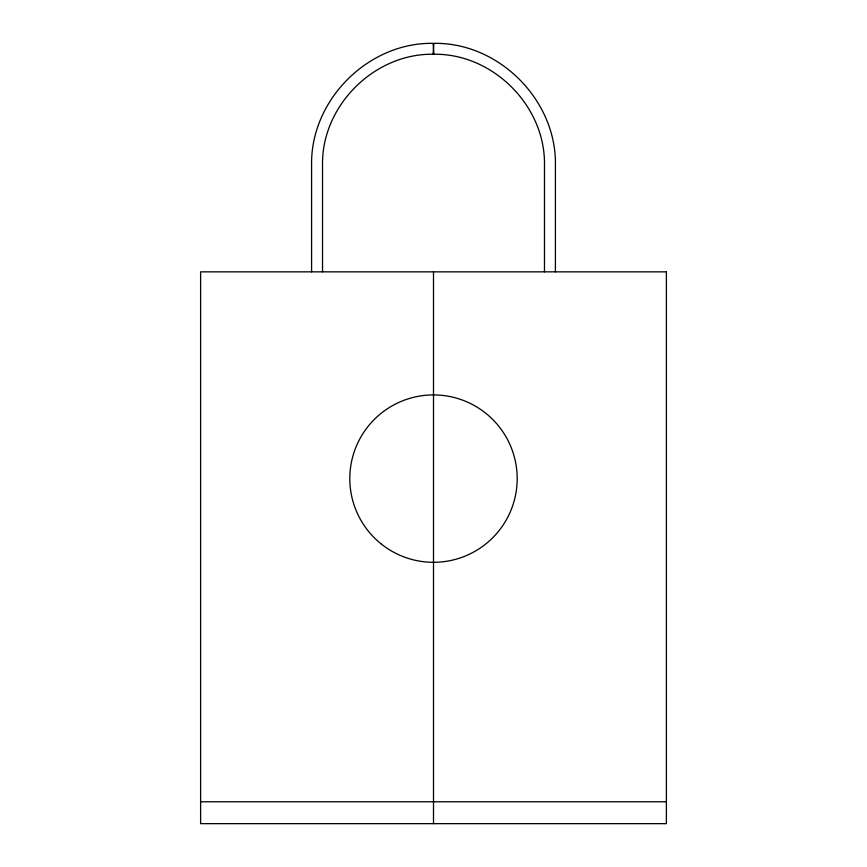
<?xml version="1.0" encoding="UTF-8"?>
<svg xmlns="http://www.w3.org/2000/svg" width="867" height="867" viewBox="0 0 867 867"><rect width="100%" height="100%" fill="white"/><g stroke="black" fill="none" stroke-linecap="round" stroke-linejoin="round"><path stroke-width="1.3" d="M200.613 801.78L666.387 801.78M555.411 271.848L555.411 165.033C556.549 100.106 498.872 42.288 433.933 43.35L433.067 54.253C492.629 52.952 545.701 105.893 544.476 165.456L544.476 271.848M433.5 271.848L433.5 823.65M322.524 271.848L322.524 165.456C321.299 105.893 374.371 52.952 433.933 54.253L433.067 43.35C368.128 42.288 310.451 100.106 311.589 165.033L311.589 271.848M666.387 271.848L200.613 271.848L200.613 823.65L666.387 823.65L666.387 271.848M380.83 543.652A83.687 83.687 0 0 0 516.158 491.697A83.687 83.687 0 0 0 403.513 400.478A83.687 83.687 0 0 0 380.83 543.652"/></g></svg>
